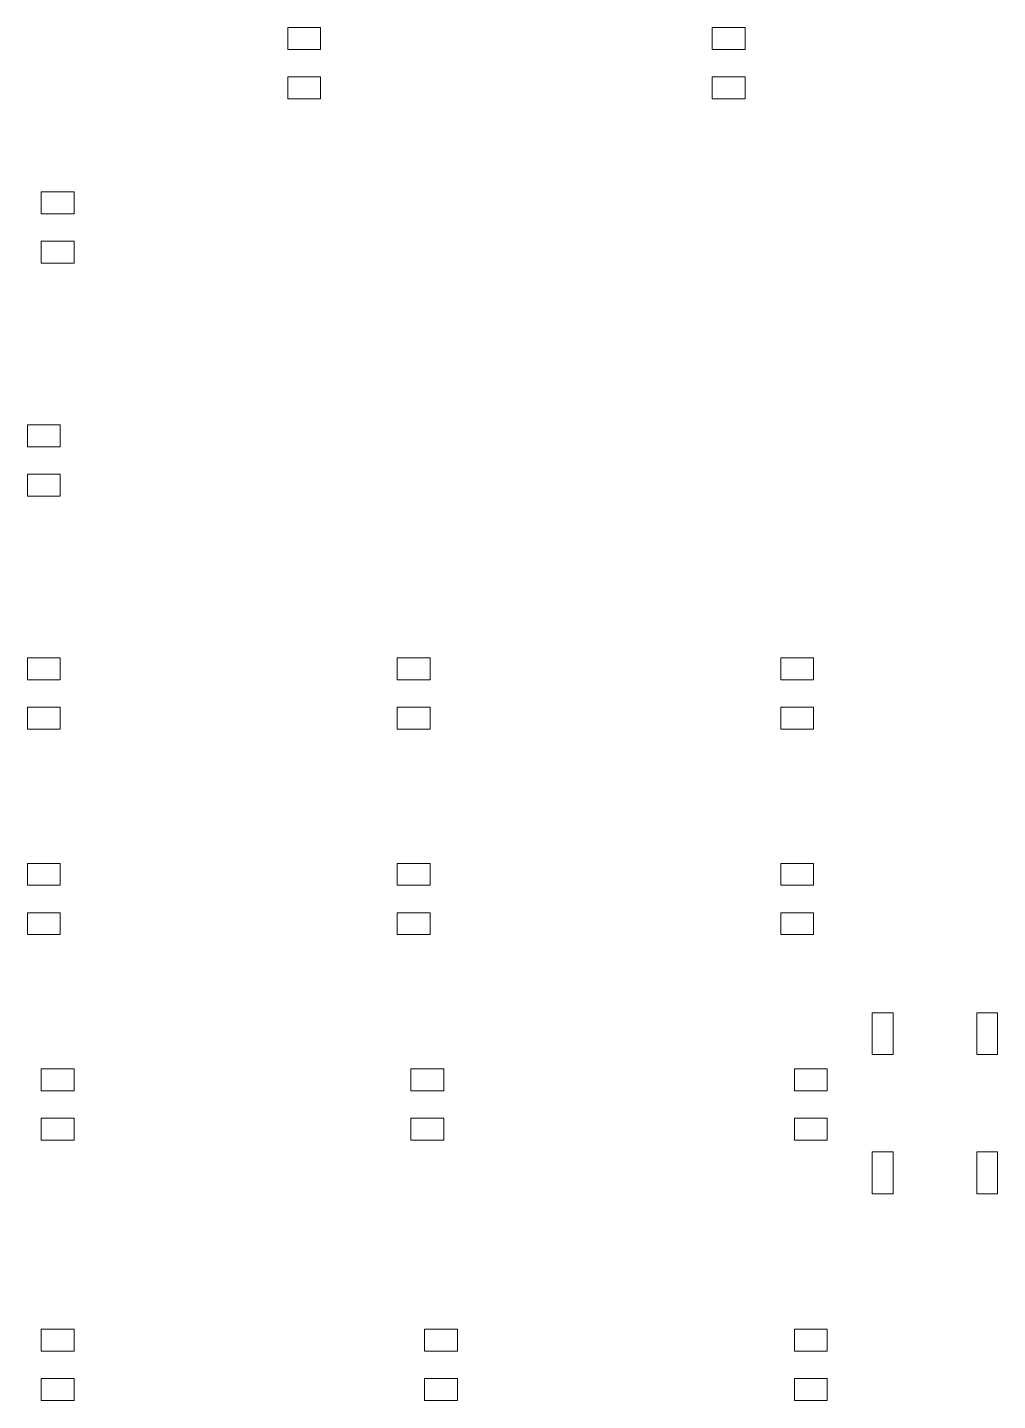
# Model space of a CAD drawing. Header units: millimetres. Extents: x -96 to 92, y -120 to 136.
# Drawn here: x -96.1 to -60.6, y -119.5 to -69.4 of the extents above.
import ezdxf

# ---------------------------------------------------------------- set-up
doc = ezdxf.new("R2010")
doc.units = ezdxf.units.MM
doc.header["$MEASUREMENT"] = 0
doc.layers.add('Camada 1', color=7, linetype='Continuous')

msp = doc.modelspace()

# ---------------------------------------------------------------- linework, layer by layer
at = {"layer": 'Camada 1', "lineweight": 9}
for points in [[(-85.3545, -70.2478), (-85.3545, -70.2478), (-86.5544, -70.2479), (-86.5544, -70.2479), (-86.5544, -70.2479), (-86.5544, -70.2479), (-86.5544, -69.4479), (-86.5544, -69.4479), (-86.5544, -69.4479), (-86.5544, -69.4479), (-85.3545, -69.4478), (-85.3545, -69.4478), (-85.3545, -69.4478), (-85.3545, -69.4478), (-85.3545, -70.2478), (-85.3545, -70.2478)], [(-69.8545, -70.2478), (-69.8545, -70.2478), (-71.0544, -70.2479), (-71.0544, -70.2479), (-71.0544, -70.2479), (-71.0544, -70.2479), (-71.0544, -69.4479), (-71.0544, -69.4479), (-71.0544, -69.4479), (-71.0544, -69.4479), (-69.8545, -69.4478), (-69.8545, -69.4478), (-69.8545, -69.4478), (-69.8545, -69.4478), (-69.8545, -70.2478), (-69.8545, -70.2478)], [(-85.3545, -72.0478), (-85.3545, -72.0478), (-86.5544, -72.0479), (-86.5544, -72.0479), (-86.5544, -72.0479), (-86.5544, -72.0479), (-86.5544, -71.2479), (-86.5544, -71.2479), (-86.5544, -71.2479), (-86.5544, -71.2479), (-85.3545, -71.2478), (-85.3545, -71.2478), (-85.3545, -71.2478), (-85.3545, -71.2478), (-85.3545, -72.0478), (-85.3545, -72.0478)], [(-69.8545, -72.0478), (-69.8545, -72.0478), (-71.0544, -72.0479), (-71.0544, -72.0479), (-71.0544, -72.0479), (-71.0544, -72.0479), (-71.0544, -71.2479), (-71.0544, -71.2479), (-71.0544, -71.2479), (-71.0544, -71.2479), (-69.8545, -71.2478), (-69.8545, -71.2478), (-69.8545, -71.2478), (-69.8545, -71.2478), (-69.8545, -72.0478), (-69.8545, -72.0478)], [(-95.5544, -75.4478), (-95.5544, -75.4478), (-94.3545, -75.4479), (-94.3545, -75.4479), (-94.3545, -75.4479), (-94.3545, -75.4479), (-94.3545, -76.2479), (-94.3545, -76.2479), (-94.3545, -76.2479), (-94.3545, -76.2479), (-95.5544, -76.2478), (-95.5544, -76.2478), (-95.5544, -76.2478), (-95.5544, -76.2478), (-95.5544, -75.4478), (-95.5544, -75.4478)], [(-95.5544, -77.2478), (-95.5544, -77.2478), (-94.3545, -77.2479), (-94.3545, -77.2479), (-94.3545, -77.2479), (-94.3545, -77.2479), (-94.3545, -78.0479), (-94.3545, -78.0479), (-94.3545, -78.0479), (-94.3545, -78.0479), (-95.5544, -78.0478), (-95.5544, -78.0478), (-95.5544, -78.0478), (-95.5544, -78.0478), (-95.5544, -77.2478), (-95.5544, -77.2478)], [(-96.0544, -83.9478), (-96.0544, -83.9478), (-94.8545, -83.9479), (-94.8545, -83.9479), (-94.8545, -83.9479), (-94.8545, -83.9479), (-94.8545, -84.7479), (-94.8545, -84.7479), (-94.8545, -84.7479), (-94.8545, -84.7479), (-96.0544, -84.7478), (-96.0544, -84.7478), (-96.0544, -84.7478), (-96.0544, -84.7478), (-96.0544, -83.9478), (-96.0544, -83.9478)], [(-96.0544, -85.7478), (-96.0544, -85.7478), (-94.8545, -85.7479), (-94.8545, -85.7479), (-94.8545, -85.7479), (-94.8545, -85.7479), (-94.8545, -86.5479), (-94.8545, -86.5479), (-94.8545, -86.5479), (-94.8545, -86.5479), (-96.0544, -86.5478), (-96.0544, -86.5478), (-96.0544, -86.5478), (-96.0544, -86.5478), (-96.0544, -85.7478), (-96.0544, -85.7478)], [(-96.0544, -92.4478), (-96.0544, -92.4478), (-94.8545, -92.4479), (-94.8545, -92.4479), (-94.8545, -92.4479), (-94.8545, -92.4479), (-94.8545, -93.2479), (-94.8545, -93.2479), (-94.8545, -93.2479), (-94.8545, -93.2479), (-96.0544, -93.2478), (-96.0544, -93.2478), (-96.0544, -93.2478), (-96.0544, -93.2478), (-96.0544, -92.4478), (-96.0544, -92.4478)], [(-82.5544, -92.4478), (-82.5544, -92.4478), (-81.3545, -92.4479), (-81.3545, -92.4479), (-81.3545, -92.4479), (-81.3545, -92.4479), (-81.3545, -93.2479), (-81.3545, -93.2479), (-81.3545, -93.2479), (-81.3545, -93.2479), (-82.5544, -93.2478), (-82.5544, -93.2478), (-82.5544, -93.2478), (-82.5544, -93.2478), (-82.5544, -92.4478), (-82.5544, -92.4478)], [(-68.5544, -92.4478), (-68.5544, -92.4478), (-67.3545, -92.4479), (-67.3545, -92.4479), (-67.3545, -92.4479), (-67.3545, -92.4479), (-67.3545, -93.2479), (-67.3545, -93.2479), (-67.3545, -93.2479), (-67.3545, -93.2479), (-68.5544, -93.2478), (-68.5544, -93.2478), (-68.5544, -93.2478), (-68.5544, -93.2478), (-68.5544, -92.4478), (-68.5544, -92.4478)], [(-96.0544, -94.2478), (-96.0544, -94.2478), (-94.8545, -94.2479), (-94.8545, -94.2479), (-94.8545, -94.2479), (-94.8545, -94.2479), (-94.8545, -95.0479), (-94.8545, -95.0479), (-94.8545, -95.0479), (-94.8545, -95.0479), (-96.0544, -95.0478), (-96.0544, -95.0478), (-96.0544, -95.0478), (-96.0544, -95.0478), (-96.0544, -94.2478), (-96.0544, -94.2478)], [(-82.5544, -94.2478), (-82.5544, -94.2478), (-81.3545, -94.2479), (-81.3545, -94.2479), (-81.3545, -94.2479), (-81.3545, -94.2479), (-81.3545, -95.0479), (-81.3545, -95.0479), (-81.3545, -95.0479), (-81.3545, -95.0479), (-82.5544, -95.0478), (-82.5544, -95.0478), (-82.5544, -95.0478), (-82.5544, -95.0478), (-82.5544, -94.2478), (-82.5544, -94.2478)], [(-68.5544, -94.2478), (-68.5544, -94.2478), (-67.3545, -94.2479), (-67.3545, -94.2479), (-67.3545, -94.2479), (-67.3545, -94.2479), (-67.3545, -95.0479), (-67.3545, -95.0479), (-67.3545, -95.0479), (-67.3545, -95.0479), (-68.5544, -95.0478), (-68.5544, -95.0478), (-68.5544, -95.0478), (-68.5544, -95.0478), (-68.5544, -94.2478), (-68.5544, -94.2478)], [(-96.0544, -99.9478), (-96.0544, -99.9478), (-94.8545, -99.9479), (-94.8545, -99.9479), (-94.8545, -99.9479), (-94.8545, -99.9479), (-94.8545, -100.7479), (-94.8545, -100.7479), (-94.8545, -100.7479), (-94.8545, -100.7479), (-96.0544, -100.7478), (-96.0544, -100.7478), (-96.0544, -100.7478), (-96.0544, -100.7478), (-96.0544, -99.9478), (-96.0544, -99.9478)], [(-82.5544, -99.9478), (-82.5544, -99.9478), (-81.3545, -99.9479), (-81.3545, -99.9479), (-81.3545, -99.9479), (-81.3545, -99.9479), (-81.3545, -100.7479), (-81.3545, -100.7479), (-81.3545, -100.7479), (-81.3545, -100.7479), (-82.5544, -100.7478), (-82.5544, -100.7478), (-82.5544, -100.7478), (-82.5544, -100.7478), (-82.5544, -99.9478), (-82.5544, -99.9478)], [(-68.5544, -99.9478), (-68.5544, -99.9478), (-67.3545, -99.9479), (-67.3545, -99.9479), (-67.3545, -99.9479), (-67.3545, -99.9479), (-67.3545, -100.7479), (-67.3545, -100.7479), (-67.3545, -100.7479), (-67.3545, -100.7479), (-68.5544, -100.7478), (-68.5544, -100.7478), (-68.5544, -100.7478), (-68.5544, -100.7478), (-68.5544, -99.9478), (-68.5544, -99.9478)], [(-96.0544, -101.7478), (-96.0544, -101.7478), (-94.8545, -101.7479), (-94.8545, -101.7479), (-94.8545, -101.7479), (-94.8545, -101.7479), (-94.8545, -102.5479), (-94.8545, -102.5479), (-94.8545, -102.5479), (-94.8545, -102.5479), (-96.0544, -102.5478), (-96.0544, -102.5478), (-96.0544, -102.5478), (-96.0544, -102.5478), (-96.0544, -101.7478), (-96.0544, -101.7478)], [(-82.5544, -101.7478), (-82.5544, -101.7478), (-81.3545, -101.7479), (-81.3545, -101.7479), (-81.3545, -101.7479), (-81.3545, -101.7479), (-81.3545, -102.5479), (-81.3545, -102.5479), (-81.3545, -102.5479), (-81.3545, -102.5479), (-82.5544, -102.5478), (-82.5544, -102.5478), (-82.5544, -102.5478), (-82.5544, -102.5478), (-82.5544, -101.7478), (-82.5544, -101.7478)], [(-68.5544, -101.7478), (-68.5544, -101.7478), (-67.3545, -101.7479), (-67.3545, -101.7479), (-67.3545, -101.7479), (-67.3545, -101.7479), (-67.3545, -102.5479), (-67.3545, -102.5479), (-67.3545, -102.5479), (-67.3545, -102.5479), (-68.5544, -102.5478), (-68.5544, -102.5478), (-68.5544, -102.5478), (-68.5544, -102.5478), (-68.5544, -101.7478), (-68.5544, -101.7478)], [(-65.2104, -106.9198), (-65.2104, -106.9198), (-65.2104, -105.3959), (-65.2104, -105.3959), (-65.2104, -105.3959), (-65.2104, -105.3959), (-64.4484, -105.3959), (-64.4484, -105.3959), (-64.4484, -105.3959), (-64.4484, -105.3959), (-64.4484, -106.9198), (-64.4484, -106.9198), (-64.4484, -106.9198), (-64.4484, -106.9198), (-65.2104, -106.9198), (-65.2104, -106.9198)], [(-61.4004, -106.9198), (-61.4004, -106.9198), (-61.4004, -105.3959), (-61.4004, -105.3959), (-61.4004, -105.3959), (-61.4004, -105.3959), (-60.6384, -105.3959), (-60.6384, -105.3959), (-60.6384, -105.3959), (-60.6384, -105.3959), (-60.6384, -106.9198), (-60.6384, -106.9198), (-60.6384, -106.9198), (-60.6384, -106.9198), (-61.4004, -106.9198), (-61.4004, -106.9198)], [(-95.5544, -107.4478), (-95.5544, -107.4478), (-94.3545, -107.4479), (-94.3545, -107.4479), (-94.3545, -107.4479), (-94.3545, -107.4479), (-94.3545, -108.2479), (-94.3545, -108.2479), (-94.3545, -108.2479), (-94.3545, -108.2479), (-95.5544, -108.2478), (-95.5544, -108.2478), (-95.5544, -108.2478), (-95.5544, -108.2478), (-95.5544, -107.4478), (-95.5544, -107.4478)], [(-80.8545, -108.2478), (-80.8545, -108.2478), (-82.0544, -108.2479), (-82.0544, -108.2479), (-82.0544, -108.2479), (-82.0544, -108.2479), (-82.0544, -107.4479), (-82.0544, -107.4479), (-82.0544, -107.4479), (-82.0544, -107.4479), (-80.8545, -107.4478), (-80.8545, -107.4478), (-80.8545, -107.4478), (-80.8545, -107.4478), (-80.8545, -108.2478), (-80.8545, -108.2478)], [(-66.8545, -108.2478), (-66.8545, -108.2478), (-68.0544, -108.2479), (-68.0544, -108.2479), (-68.0544, -108.2479), (-68.0544, -108.2479), (-68.0544, -107.4479), (-68.0544, -107.4479), (-68.0544, -107.4479), (-68.0544, -107.4479), (-66.8545, -107.4478), (-66.8545, -107.4478), (-66.8545, -107.4478), (-66.8545, -107.4478), (-66.8545, -108.2478), (-66.8545, -108.2478)], [(-95.5544, -109.2478), (-95.5544, -109.2478), (-94.3545, -109.2479), (-94.3545, -109.2479), (-94.3545, -109.2479), (-94.3545, -109.2479), (-94.3545, -110.0479), (-94.3545, -110.0479), (-94.3545, -110.0479), (-94.3545, -110.0479), (-95.5544, -110.0478), (-95.5544, -110.0478), (-95.5544, -110.0478), (-95.5544, -110.0478), (-95.5544, -109.2478), (-95.5544, -109.2478)], [(-80.8545, -110.0478), (-80.8545, -110.0478), (-82.0544, -110.0479), (-82.0544, -110.0479), (-82.0544, -110.0479), (-82.0544, -110.0479), (-82.0544, -109.2479), (-82.0544, -109.2479), (-82.0544, -109.2479), (-82.0544, -109.2479), (-80.8545, -109.2478), (-80.8545, -109.2478), (-80.8545, -109.2478), (-80.8545, -109.2478), (-80.8545, -110.0478), (-80.8545, -110.0478)], [(-66.8545, -110.0478), (-66.8545, -110.0478), (-68.0544, -110.0479), (-68.0544, -110.0479), (-68.0544, -110.0479), (-68.0544, -110.0479), (-68.0544, -109.2479), (-68.0544, -109.2479), (-68.0544, -109.2479), (-68.0544, -109.2479), (-66.8545, -109.2478), (-66.8545, -109.2478), (-66.8545, -109.2478), (-66.8545, -109.2478), (-66.8545, -110.0478), (-66.8545, -110.0478)], [(-65.2104, -111.9998), (-65.2104, -111.9998), (-65.2104, -110.4759), (-65.2104, -110.4759), (-65.2104, -110.4759), (-65.2104, -110.4759), (-64.4484, -110.4759), (-64.4484, -110.4759), (-64.4484, -110.4759), (-64.4484, -110.4759), (-64.4484, -111.9998), (-64.4484, -111.9998), (-64.4484, -111.9998), (-64.4484, -111.9998), (-65.2104, -111.9998), (-65.2104, -111.9998)], [(-61.4004, -111.9998), (-61.4004, -111.9998), (-61.4004, -110.4759), (-61.4004, -110.4759), (-61.4004, -110.4759), (-61.4004, -110.4759), (-60.6384, -110.4759), (-60.6384, -110.4759), (-60.6384, -110.4759), (-60.6384, -110.4759), (-60.6384, -111.9998), (-60.6384, -111.9998), (-60.6384, -111.9998), (-60.6384, -111.9998), (-61.4004, -111.9998), (-61.4004, -111.9998)], [(-95.5544, -116.9478), (-95.5544, -116.9478), (-94.3545, -116.9479), (-94.3545, -116.9479), (-94.3545, -116.9479), (-94.3545, -116.9479), (-94.3545, -117.7479), (-94.3545, -117.7479), (-94.3545, -117.7479), (-94.3545, -117.7479), (-95.5544, -117.7478), (-95.5544, -117.7478), (-95.5544, -117.7478), (-95.5544, -117.7478), (-95.5544, -116.9478), (-95.5544, -116.9478)], [(-80.3545, -117.7478), (-80.3545, -117.7478), (-81.5544, -117.7479), (-81.5544, -117.7479), (-81.5544, -117.7479), (-81.5544, -117.7479), (-81.5544, -116.9479), (-81.5544, -116.9479), (-81.5544, -116.9479), (-81.5544, -116.9479), (-80.3545, -116.9478), (-80.3545, -116.9478), (-80.3545, -116.9478), (-80.3545, -116.9478), (-80.3545, -117.7478), (-80.3545, -117.7478)], [(-66.8545, -117.7478), (-66.8545, -117.7478), (-68.0544, -117.7479), (-68.0544, -117.7479), (-68.0544, -117.7479), (-68.0544, -117.7479), (-68.0544, -116.9479), (-68.0544, -116.9479), (-68.0544, -116.9479), (-68.0544, -116.9479), (-66.8545, -116.9478), (-66.8545, -116.9478), (-66.8545, -116.9478), (-66.8545, -116.9478), (-66.8545, -117.7478), (-66.8545, -117.7478)], [(-95.5544, -118.7478), (-95.5544, -118.7478), (-94.3545, -118.7479), (-94.3545, -118.7479), (-94.3545, -118.7479), (-94.3545, -118.7479), (-94.3545, -119.5479), (-94.3545, -119.5479), (-94.3545, -119.5479), (-94.3545, -119.5479), (-95.5544, -119.5478), (-95.5544, -119.5478), (-95.5544, -119.5478), (-95.5544, -119.5478), (-95.5544, -118.7478), (-95.5544, -118.7478)], [(-80.3545, -119.5478), (-80.3545, -119.5478), (-81.5544, -119.5479), (-81.5544, -119.5479), (-81.5544, -119.5479), (-81.5544, -119.5479), (-81.5544, -118.7479), (-81.5544, -118.7479), (-81.5544, -118.7479), (-81.5544, -118.7479), (-80.3545, -118.7478), (-80.3545, -118.7478), (-80.3545, -118.7478), (-80.3545, -118.7478), (-80.3545, -119.5478), (-80.3545, -119.5478)], [(-66.8545, -119.5478), (-66.8545, -119.5478), (-68.0544, -119.5479), (-68.0544, -119.5479), (-68.0544, -119.5479), (-68.0544, -119.5479), (-68.0544, -118.7479), (-68.0544, -118.7479), (-68.0544, -118.7479), (-68.0544, -118.7479), (-66.8545, -118.7478), (-66.8545, -118.7478), (-66.8545, -118.7478), (-66.8545, -118.7478), (-66.8545, -119.5478), (-66.8545, -119.5478)]]:
    msp.add_open_spline(points, degree=3, knots=[0, 0, 0, 0, 0.2, 0.2, 0.2, 0.2, 0.4, 0.4, 0.4, 0.4, 0.6, 0.6, 0.6, 0.6, 1, 1, 1, 1], dxfattribs=at)

doc.saveas('drawing.dxf')
